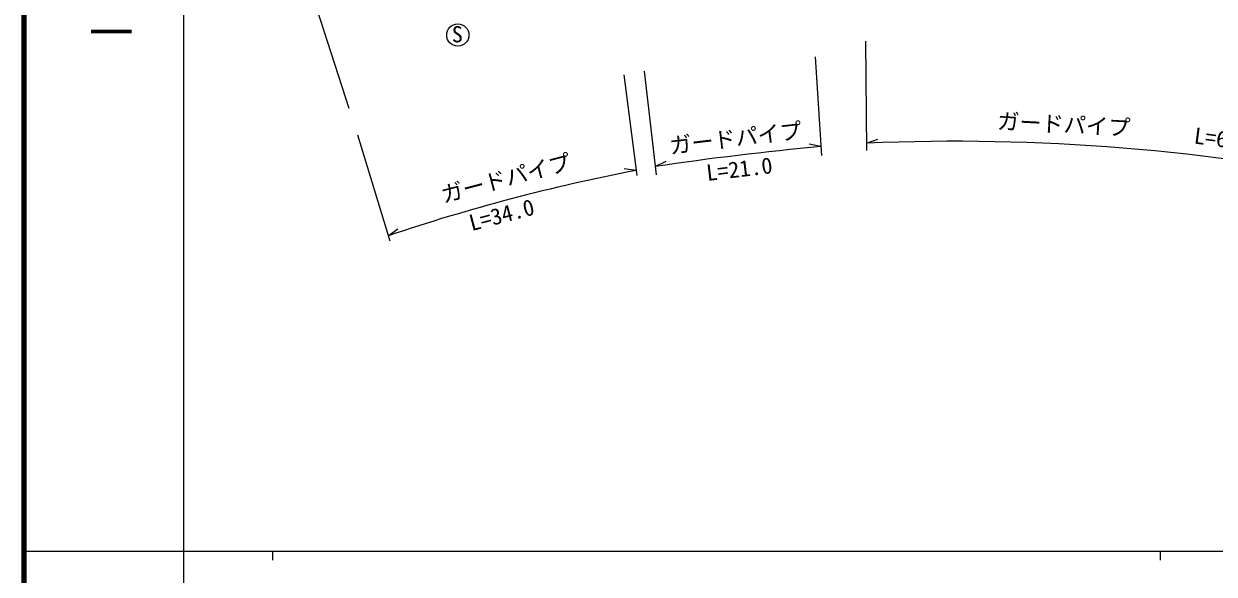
# Model space of a CAD drawing. Units: millimetres, scale not verified. Extents: x 40000 to 680000, y 20000 to 380000.
# Drawn here: x 40000 to 174086, y 202409 to 264438 of the extents above; entities that cross this region are included whole.
import ezdxf
from ezdxf.enums import TextEntityAlignment as Align

# ---------------------------------------------------------------- set-up
doc = ezdxf.new("R2010")
doc.units = ezdxf.units.MM
doc.header["$LTSCALE"] = 1000
for name, color, linetype, lineweight in [('M-BGD', 7, 'Continuous', 13), ('M-BMK-SRVR', 3, 'Continuous', 13), ('M-STR-HTXT', 7, 'Continuous', 13), ('M-TTL', 2, 'Continuous', 140), ('M-TTL-BAND', 7, 'Continuous', 25)]:
    doc.layers.add(name, color=color, linetype=linetype, lineweight=lineweight)
doc.styles.add('@ＭＳ ゴシック', font='')
doc.styles.add('ＭＳ ゴシック', font='')
doc.styles.get('@ＭＳ ゴシック').set_extended_font_data('@MS Gothic')
doc.styles.get('ＭＳ ゴシック').set_extended_font_data('MS Gothic')

msp = doc.modelspace()

# ---------------------------------------------------------------- linework, layer by layer
at = {"layer": 'M-BGD', "lineweight": 25}
msp.add_circle((88887, 263168), 1250, dxfattribs=at)
at = {"layer": 'M-BMK-SRVR'}
msp.add_line((61622, 301288), (76615, 254948), dxfattribs=at)
at = {"layer": 'M-STR-HTXT'}
for p, q in [((134805, 262473), (134926, 250162)), ((129145, 260732), (129847, 249581)), ((109892, 259087), (111222, 247429)), ((107570, 258676), (109069, 247332)), ((77597, 251936), (81211, 239981)), ((129783, 250594), (128451, 250886)), ((134918, 250985), (136199, 251453)), ((108993, 247913), (107638, 248074)), ((111117, 248352), (112342, 248952)), ((81042, 240540), (82141, 241348))]:
    msp.add_line(p, q, dxfattribs=at)
for centre, radius, start, end in [((144803, 16516), 234678, 78.29584, 92.41402), ((160820, -86664), 338683, 95.2579, 98.4388), ((148931, 39848), 211864, 100.86576, 108.68931)]:
    msp.add_arc(centre, radius, start, end, dxfattribs=at)
at = {"layer": 'M-TTL'}
msp.add_line((40000, 380000), (40000, 20000), dxfattribs=at)
at = {"layer": 'M-TTL-BAND'}
for p, q in [((58000, 370000), (58000, 20000)), ((40000, 205000), (579000, 205000)), ((68000, 205000), (68000, 204000)), ((168000, 205000), (168000, 204000))]:
    msp.add_line(p, q, dxfattribs=at)

# ---------------------------------------------------------------- texts
at = {"layer": 'M-BGD', "style": 'ＭＳ ゴシック'}
msp.add_text('S', height=1833, dxfattribs=at).set_placement((88208, 261794), align=Align.BOTTOM_LEFT)
at = {"layer": 'M-STR-HTXT', "style": 'ＭＳ ゴシック'}
for s, rotation, p in [('ガードパイプ', 6.789, (112897, 249225)), ('ガードパイプ', 356.973, (149572, 252039)), ('L=64.0', 352.54, (171663, 250412)), ('ガードパイプ', 14.791, (87414, 243704)), ('L=21.0', 6.789, (117057, 246178)), ('L=34.0', 14.791, (90583, 240536))]:
    msp.add_text(s, height=1833, rotation=rotation, dxfattribs=at).set_placement(p, align=Align.BOTTOM_LEFT)
at = {"layer": 'M-TTL-BAND', "style": '@ＭＳ ゴシック'}
msp.add_text('縮尺千分の一', height=3666, rotation=270, dxfattribs=at).set_placement((49777, 261030), align=Align.MIDDLE_RIGHT)

doc.saveas('drawing.dxf')
